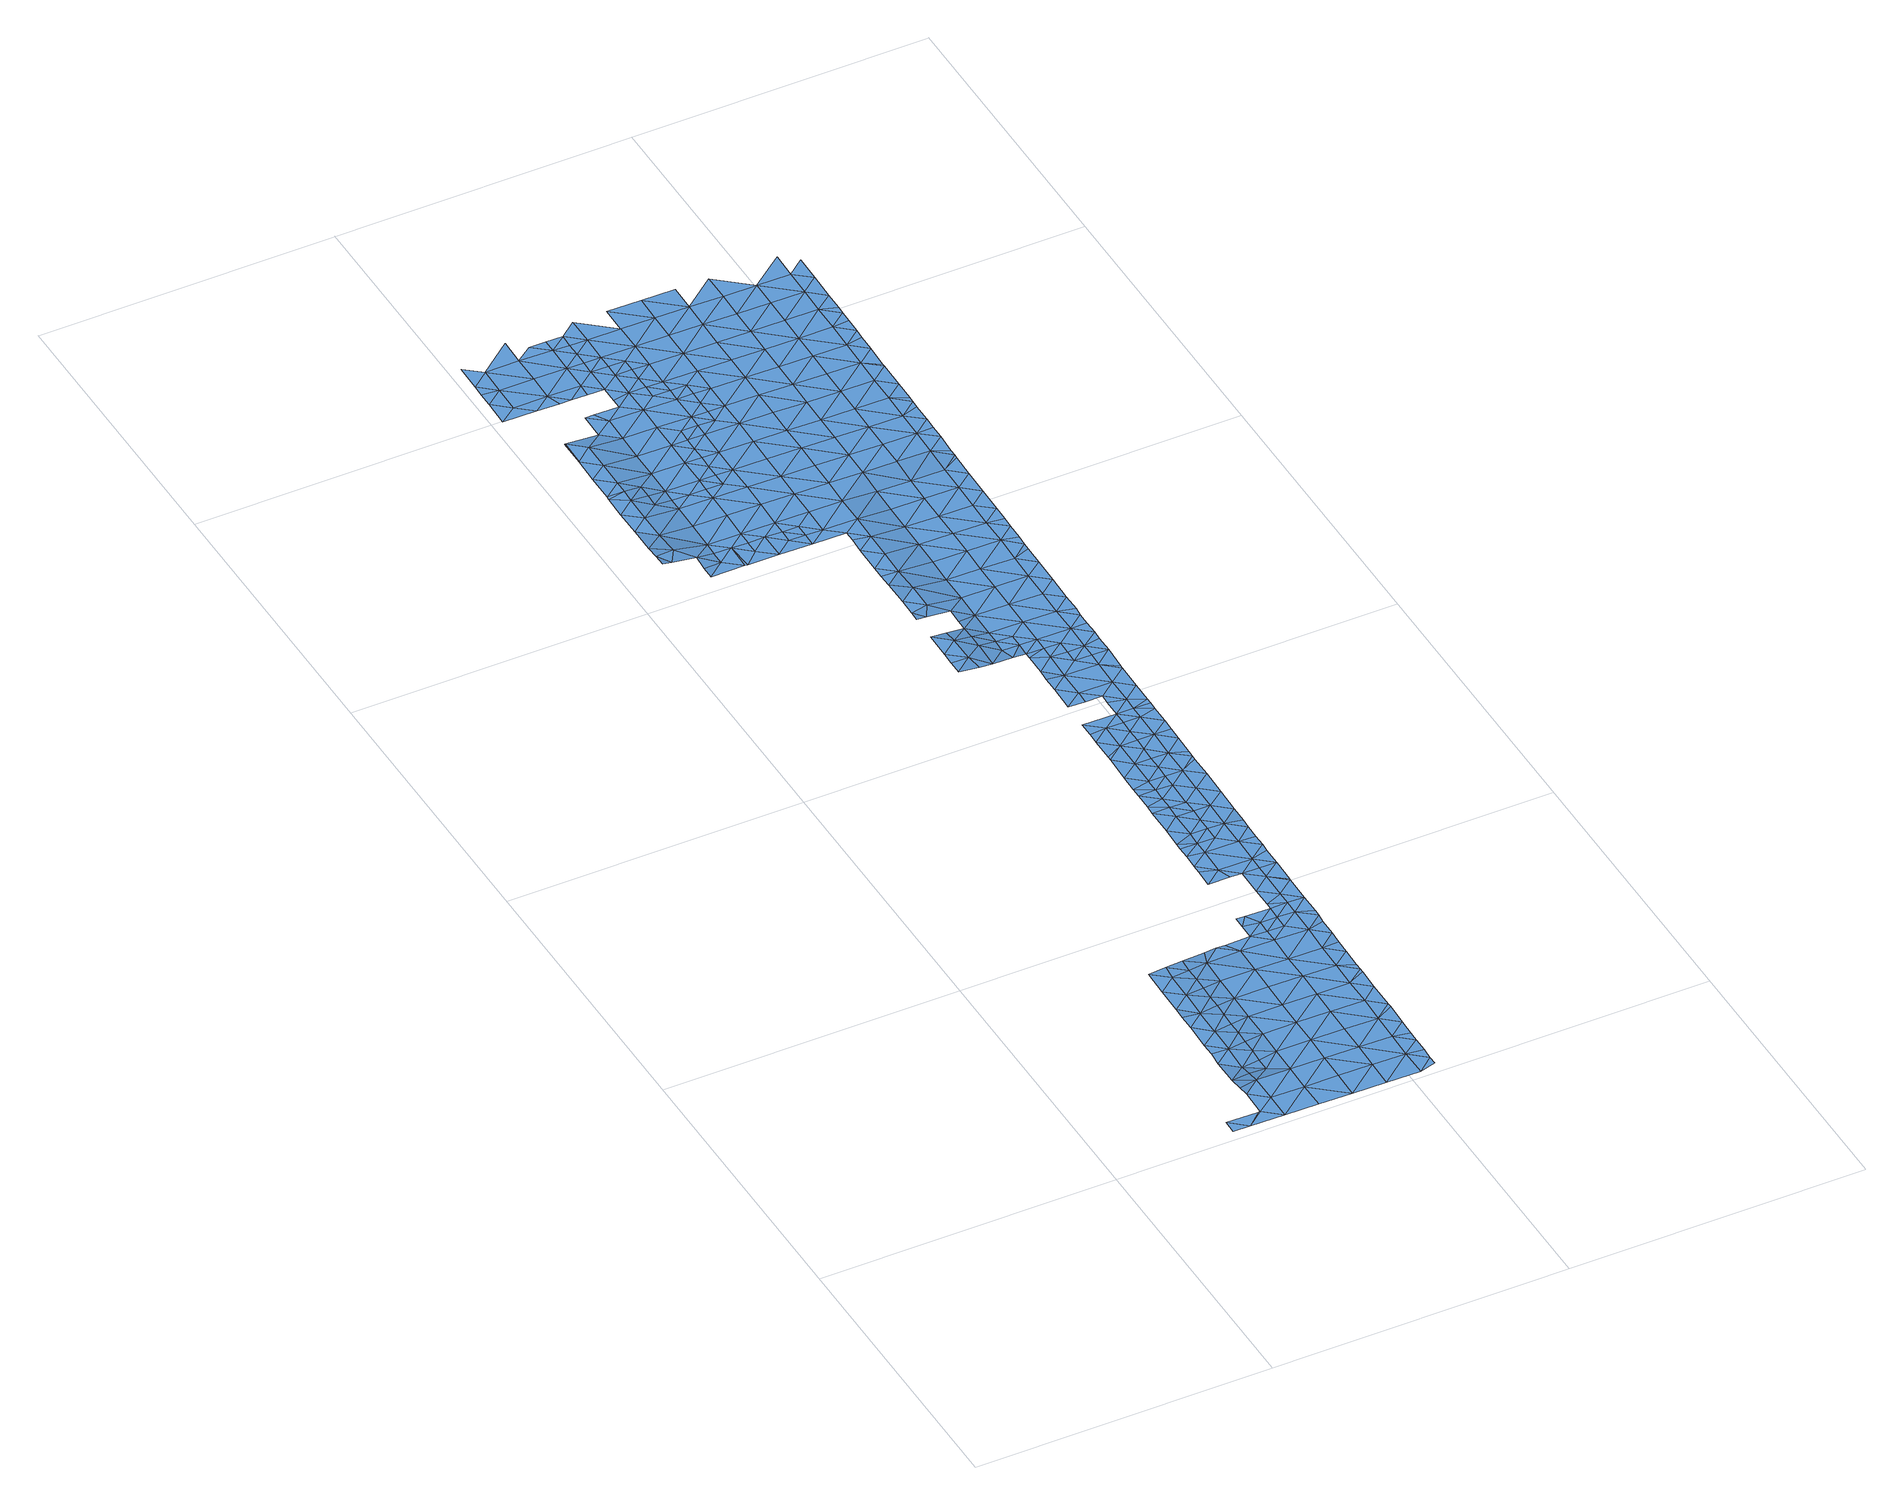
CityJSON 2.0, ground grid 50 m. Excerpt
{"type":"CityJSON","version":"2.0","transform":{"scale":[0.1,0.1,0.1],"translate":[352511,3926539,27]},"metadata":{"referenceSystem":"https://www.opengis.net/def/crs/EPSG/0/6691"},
"CityObjects":{
"waterbody1":{"type":"WaterBody","attributes":{"name":"7","class":"1140","function":"1","WaterBodyRiverFloodingRiskAttribute.description":"4","WaterBodyRiverFloodingRiskAttribute.rankOrg":"2","WaterBodyRiverFloodingRiskAttribute.adminType":"2","WaterBodyRiverFloodingRiskAttribute.scale":"L2"},"geometry":[{"type":"MultiSurface","lod":"1","boundaries":[[[0,1,2]],[[3,0,2]],[[3,2,4]],[[2,5,4]],[[6,4,7]],[[4,5,7]],[[8,9,6]],[[8,6,7]],[[10,9,8]],[[5,11,7]],[[12,10,8]],[[13,11,5]],[[8,14,12]],[[8,7,15]],[[15,7,11]],[[8,15,14]],[[16,17,18]],[[18,14,16]],[[14,15,16]],[[11,13,19]],[[20,15,11]],[[16,21,17]],[[21,22,23]],[[19,24,11]],[[23,17,21]],[[21,25,22]],[[25,26,27]],[[27,22,25]],[[20,11,24]],[[20,28,15]],[[29,30,31]],[[16,15,28]],[[29,26,25]],[[31,26,29]],[[32,25,21]],[[19,33,24]],[[34,35,36]],[[21,16,32]],[[36,30,34]],[[30,29,34]],[[32,16,28]],[[37,29,25]],[[38,39,35]],[[24,33,20]],[[39,38,40]],[[35,34,38]],[[19,41,33]],[[25,32,37]],[[37,42,29]],[[29,43,34]],[[28,20,44]],[[40,38,45]],[[42,43,29]],[[46,32,28]],[[34,43,38]],[[20,33,44]],[[44,47,28]],[[48,45,38]],[[47,46,28]],[[49,37,32]],[[50,48,38]],[[51,44,33]],[[50,38,43]],[[33,41,51]],[[37,52,42]],[[49,32,46]],[[52,43,42]],[[41,53,51]],[[54,48,50]],[[55,46,47]],[[52,37,49]],[[44,51,56]],[[47,44,55]],[[53,57,51]],[[58,57,53]],[[55,44,56]],[[54,50,59]],[[50,43,60]],[[60,43,52]],[[61,59,50]],[[62,63,51]],[[51,63,56]],[[62,51,57]],[[49,46,64]],[[65,52,49]],[[64,46,55]],[[61,50,60]],[[63,66,56]],[[64,65,49]],[[66,67,56]],[[56,67,55]],[[68,59,61]],[[69,70,55]],[[69,55,67]],[[60,52,71]],[[64,55,70]],[[71,52,65]],[[72,65,64]],[[70,72,64]],[[61,73,68]],[[74,75,60]],[[75,73,61]],[[60,71,74]],[[61,60,75]],[[65,76,71]],[[77,65,72]],[[65,77,76]],[[78,79,71]],[[78,71,76]],[[73,80,81]],[[74,71,79]],[[75,80,73]],[[82,83,81]],[[79,84,74]],[[84,85,74]],[[75,74,85]],[[82,81,80]],[[86,80,75]],[[87,86,75]],[[75,85,87]],[[80,88,82]],[[80,86,89]],[[80,89,88]]]}]},
"waterbody2":{"type":"WaterBody","attributes":{"name":"7","class":"1140","function":"1","WaterBodyRiverFloodingRiskAttribute.description":"4","WaterBodyRiverFloodingRiskAttribute.rankOrg":"1","WaterBodyRiverFloodingRiskAttribute.adminType":"2","WaterBodyRiverFloodingRiskAttribute.scale":"L2"},"geometry":[{"type":"MultiSurface","lod":"1","boundaries":[[[23,22,90]],[[23,90,17]],[[17,90,91]],[[91,90,92]],[[93,92,90]],[[94,95,96]],[[91,10,12]],[[97,98,99]],[[94,100,101]],[[35,102,95]],[[93,90,97]],[[90,98,97]],[[92,10,91]],[[100,99,101]],[[27,26,98]],[[18,17,91]],[[14,18,91]],[[12,14,91]],[[22,98,90]],[[36,35,95]],[[103,104,102]],[[96,102,104]],[[102,96,95]],[[101,95,94]],[[30,95,101]],[[95,30,36]],[[31,101,26]],[[26,101,98]],[[98,101,99]],[[22,27,98]],[[31,30,101]],[[102,35,39]],[[103,39,40]],[[39,103,102]]]}]},
"waterbody3":{"type":"WaterBody","attributes":{"name":"7","class":"1140","function":"1","WaterBodyRiverFloodingRiskAttribute.description":"4","WaterBodyRiverFloodingRiskAttribute.rankOrg":"2","WaterBodyRiverFloodingRiskAttribute.adminType":"2","WaterBodyRiverFloodingRiskAttribute.scale":"L2"},"geometry":[{"type":"MultiSurface","lod":"1","boundaries":[[[105,106,107]],[[106,105,108]],[[109,106,108]],[[110,108,105]],[[111,109,112]],[[109,108,112]],[[112,113,111]],[[114,111,113]],[[110,115,108]],[[116,117,114]],[[108,115,112]],[[116,114,113]],[[117,118,119]],[[112,120,113]],[[118,117,116]],[[110,121,115]],[[122,112,115]],[[116,113,123]],[[124,118,116]],[[123,125,116]],[[125,124,116]],[[121,126,115]],[[120,112,122]],[[123,113,120]],[[115,127,122]],[[128,123,120]],[[115,126,129]],[[130,120,122]],[[129,126,131]],[[127,115,129]],[[128,120,132]],[[131,133,129]],[[130,122,127]],[[120,130,132]],[[134,127,129]],[[135,132,130]],[[134,130,127]],[[129,133,136]],[[137,135,130]],[[136,133,138]],[[134,129,136]],[[139,140,141]],[[142,137,130]],[[134,142,130]],[[138,143,136]],[[144,140,145]],[[140,139,145]],[[144,146,147]],[[148,134,136]],[[142,149,137]],[[150,143,151]],[[149,152,153]],[[154,136,143]],[[139,155,145]],[[151,156,150]],[[144,145,146]],[[153,137,149]],[[157,158,147]],[[148,142,134]],[[159,160,161]],[[159,162,163]],[[158,157,164]],[[156,165,150]],[[157,147,146]],[[154,143,150]],[[166,167,168]],[[162,159,161]],[[166,152,167]],[[169,146,145]],[[155,169,145]],[[152,149,167]],[[148,136,154]],[[170,149,142]],[[171,172,155]],[[171,163,172]],[[148,170,142]],[[163,162,172]],[[173,164,174]],[[175,176,177]],[[161,178,162]],[[164,157,174]],[[179,168,167]],[[177,168,179]],[[180,157,146]],[[181,182,173]],[[165,183,150]],[[182,181,165]],[[175,177,179]],[[170,184,149]],[[155,172,169]],[[185,172,162]],[[173,174,181]],[[186,187,188]],[[186,189,187]],[[190,148,154]],[[180,146,169]],[[184,191,149]],[[181,183,165]],[[185,162,178]],[[192,193,194]],[[180,195,157]],[[189,196,187]],[[157,197,174]],[[154,150,190]],[[178,192,194]],[[167,149,191]],[[193,198,194]],[[167,199,179]],[[200,175,179]],[[195,197,157]],[[197,181,174]],[[201,202,203]],[[190,150,183]],[[204,169,172]],[[201,188,202]],[[205,170,148]],[[206,207,208]],[[191,199,167]],[[185,209,172]],[[188,187,202]],[[185,178,194]],[[196,210,187]],[[199,200,179]],[[198,211,194]],[[207,212,213]],[[214,203,202]],[[169,204,180]],[[181,215,183]],[[216,184,170]],[[207,206,212]],[[148,190,205]],[[212,217,213]],[[218,185,194]],[[219,217,210]],[[219,213,217]],[[172,209,204]],[[220,211,221]],[[222,216,170]],[[216,191,184]],[[218,194,211]],[[223,190,183]],[[221,224,220]],[[206,225,212]],[[222,170,205]],[[202,187,226]],[[181,197,215]],[[199,227,200]],[[187,210,226]],[[220,224,228]],[[227,229,230]],[[231,209,185]],[[230,200,227]],[[195,232,197]],[[233,199,191]],[[210,217,226]],[[218,211,220]],[[180,204,234]],[[195,180,232]],[[214,202,235]],[[225,236,212]],[[183,215,237]],[[227,238,229]],[[228,239,220]],[[238,225,240]],[[212,241,217]],[[240,229,238]],[[202,226,235]],[[242,215,197]],[[223,183,237]],[[223,243,190]],[[180,234,232]],[[185,218,231]],[[209,244,204]],[[245,227,199]],[[238,236,225]],[[205,190,243]],[[191,216,233]],[[220,239,246]],[[218,220,247]],[[248,209,231]],[[204,244,234]],[[249,216,222]],[[220,246,247]],[[250,245,199]],[[226,217,241]],[[197,232,242]],[[250,199,233]],[[251,252,218]],[[212,236,241]],[[222,205,249]],[[251,218,247]],[[231,218,252]],[[209,248,244]],[[249,205,243]],[[253,236,238]],[[252,254,231]],[[255,248,231]],[[215,242,256]],[[237,215,257]],[[254,255,231]],[[238,227,253]],[[226,241,258]],[[259,242,232]],[[235,226,260]],[[257,215,256]],[[223,237,257]],[[233,216,261]],[[253,227,245]],[[223,262,243]],[[234,244,263]],[[261,216,249]],[[232,234,259]],[[260,226,258]],[[264,235,260]],[[257,262,223]],[[236,265,241]],[[266,248,255]],[[244,248,266]],[[234,263,259]],[[267,268,233]],[[242,269,256]],[[268,245,250]],[[265,236,253]],[[243,270,249]],[[233,261,267]],[[271,264,260]],[[250,233,268]],[[244,272,263]],[[241,273,258]],[[274,270,243]],[[244,266,272]],[[274,243,262]],[[275,273,241]],[[242,259,269]],[[276,259,263]],[[245,277,253]],[[272,278,263]],[[249,279,261]],[[241,265,275]],[[261,279,267]],[[263,278,276]],[[256,269,280]],[[277,245,268]],[[257,256,281]],[[259,282,269]],[[253,283,265]],[[284,259,276]],[[260,258,285]],[[262,257,281]],[[256,280,281]],[[259,284,282]],[[249,270,279]],[[285,258,273]],[[271,260,285]],[[286,253,277]],[[281,287,262]],[[262,288,274]],[[265,283,275]],[[289,290,269]],[[289,269,282]],[[280,269,290]],[[291,267,279]],[[253,286,283]],[[292,281,280]],[[275,293,273]],[[294,271,285]],[[268,267,295]],[[283,293,275]],[[277,268,295]],[[262,287,288]],[[280,290,292]],[[267,291,295]],[[270,274,296]],[[297,287,281]],[[292,297,281]],[[279,270,296]],[[298,291,279]],[[274,288,296]],[[299,277,295]],[[300,273,293]],[[296,298,279]],[[297,301,287]],[[286,277,302]],[[286,303,283]],[[285,273,304]],[[287,305,288]],[[306,295,291]],[[277,299,302]],[[305,287,301]],[[283,303,293]],[[273,300,304]],[[298,307,291]],[[288,308,296]],[[309,288,305]],[[307,306,291]],[[308,288,309]],[[310,285,304]],[[286,302,303]],[[308,311,296]],[[303,312,293]],[[306,313,295]],[[312,314,293]],[[298,296,315]],[[296,311,315]],[[299,295,313]],[[315,316,298]],[[300,293,314]],[[298,317,307]],[[302,299,313]],[[318,310,304]],[[302,319,303]],[[298,316,317]],[[313,319,302]],[[304,300,318]],[[307,320,306]],[[307,317,321]],[[307,321,320]],[[300,314,318]],[[319,322,303]],[[303,323,312]],[[324,313,306]],[[320,324,306]],[[325,314,312]],[[326,313,324]],[[313,327,319]],[[323,303,322]],[[323,325,312]],[[313,326,327]],[[314,325,318]],[[327,328,319]],[[319,329,322]],[[328,329,319]],[[325,330,318]],[[331,332,322]],[[331,322,329]],[[330,333,318]],[[323,322,332]],[[332,334,323]],[[323,335,325]],[[323,334,335]],[[335,336,325]],[[325,336,330]],[[336,337,330]]]}]},
"waterbody4":{"type":"WaterBody","attributes":{"name":"7","class":"1140","function":"1","WaterBodyRiverFloodingRiskAttribute.description":"4","WaterBodyRiverFloodingRiskAttribute.rankOrg":"1","WaterBodyRiverFloodingRiskAttribute.adminType":"2","WaterBodyRiverFloodingRiskAttribute.scale":"L2"},"geometry":[{"type":"MultiSurface","lod":"1","boundaries":[[[81,83,338]],[[339,340,341]],[[339,338,340]],[[338,83,340]],[[68,81,338]],[[338,59,68]],[[73,81,68]],[[338,339,59]]]}]},
"waterbody5":{"type":"WaterBody","attributes":{"name":"7","class":"1140","function":"1","WaterBodyRiverFloodingRiskAttribute.description":"4","WaterBodyRiverFloodingRiskAttribute.rankOrg":"1","WaterBodyRiverFloodingRiskAttribute.adminType":"2","WaterBodyRiverFloodingRiskAttribute.scale":"L2"},"geometry":[{"type":"MultiSurface","lod":"1","boundaries":[[[342,343,119]],[[119,118,342]],[[344,345,343]],[[342,344,343]],[[346,347,348]],[[349,350,345]],[[118,124,342]],[[351,347,346]],[[344,352,345]],[[348,353,354]],[[347,353,348]],[[349,345,352]],[[355,354,353]],[[342,356,344]],[[128,357,123]],[[356,342,124]],[[125,123,357]],[[124,125,357]],[[358,355,359]],[[355,353,359]],[[344,360,352]],[[347,361,353]],[[356,124,357]],[[349,352,362]],[[128,132,357]],[[363,359,353]],[[360,344,356]],[[347,351,361]],[[364,362,352]],[[360,364,352]],[[361,363,353]],[[365,356,357]],[[351,366,361]],[[357,132,367]],[[368,360,356]],[[364,369,362]],[[370,361,366]],[[371,359,363]],[[362,369,372]],[[132,135,367]],[[365,357,367]],[[369,373,372]],[[374,359,371]],[[370,375,361]],[[376,364,360]],[[377,363,361]],[[135,137,367]],[[368,376,360]],[[377,371,363]],[[369,378,373]],[[356,365,368]],[[379,369,364]],[[380,375,370]],[[152,365,367]],[[153,152,367]],[[153,367,137]],[[377,361,375]],[[166,168,365]],[[365,168,368]],[[379,364,376]],[[369,379,378]],[[365,152,166]],[[380,381,375]],[[382,371,377]],[[383,371,382]],[[176,376,368]],[[177,176,368]],[[177,368,168]],[[375,189,377]],[[384,385,378]],[[189,375,381]],[[379,384,378]],[[386,383,382]],[[381,385,384]],[[186,188,377]],[[377,188,382]],[[377,189,186]],[[381,387,189]],[[388,376,176]],[[208,384,379]],[[387,381,384]],[[382,203,386]],[[379,376,388]],[[201,203,382]],[[382,188,201]],[[389,208,379]],[[196,189,387]],[[208,207,384]],[[207,213,384]],[[384,213,387]],[[176,175,388]],[[389,379,388]],[[213,219,387]],[[387,210,196]],[[219,210,387]],[[175,200,388]],[[206,208,389]],[[229,389,388]],[[230,229,388]],[[230,388,200]],[[225,206,389]],[[229,240,389]],[[240,225,389]]]}]},
"waterbody6":{"type":"WaterBody","attributes":{"name":"7","class":"1140","function":"1","WaterBodyRiverFloodingRiskAttribute.description":"4","WaterBodyRiverFloodingRiskAttribute.rankOrg":"1","WaterBodyRiverFloodingRiskAttribute.adminType":"2","WaterBodyRiverFloodingRiskAttribute.scale":"L2"},"geometry":[{"type":"MultiSurface","lod":"1","boundaries":[[[138,133,390]],[[133,391,392]],[[131,391,133]],[[143,138,151]],[[138,390,151]],[[156,151,390]],[[390,392,156]],[[133,392,390]],[[131,126,391]],[[393,394,395]],[[393,126,394]],[[396,126,393]],[[126,396,391]],[[392,391,396]],[[110,397,394]],[[121,394,126]],[[121,110,394]],[[395,394,397]]]}]},
"waterbody7":{"type":"WaterBody","attributes":{"name":"7","class":"1140","function":"1","WaterBodyRiverFloodingRiskAttribute.description":"4","WaterBodyRiverFloodingRiskAttribute.rankOrg":"1","WaterBodyRiverFloodingRiskAttribute.adminType":"2","WaterBodyRiverFloodingRiskAttribute.scale":"L2"},"geometry":[{"type":"MultiSurface","lod":"1","boundaries":[[[398,399,400]],[[400,399,401]],[[401,402,400]],[[403,402,401]],[[83,82,403]],[[403,82,402]],[[82,88,402]],[[404,400,405]],[[404,406,400]],[[402,88,405]],[[400,406,398]],[[402,405,400]]]}]},
"waterbody8":{"type":"WaterBody","attributes":{"name":"7","class":"1140","function":"1","WaterBodyRiverFloodingRiskAttribute.description":"4","WaterBodyRiverFloodingRiskAttribute.rankOrg":"1","WaterBodyRiverFloodingRiskAttribute.adminType":"2","WaterBodyRiverFloodingRiskAttribute.scale":"L2"},"geometry":[{"type":"MultiSurface","lod":"1","boundaries":[[[407,408,409]],[[410,411,412]],[[410,412,413]],[[410,413,408]],[[408,413,409]],[[409,414,415]],[[409,413,414]],[[414,413,416]],[[412,416,413]],[[417,418,415]],[[418,419,407]],[[418,407,409]],[[415,418,409]]]}]},
"waterbody9":{"type":"WaterBody","attributes":{"name":"7","class":"1140","function":"1","WaterBodyRiverFloodingRiskAttribute.description":"4","WaterBodyRiverFloodingRiskAttribute.rankOrg":"2","WaterBodyRiverFloodingRiskAttribute.adminType":"2","WaterBodyRiverFloodingRiskAttribute.scale":"L2"},"geometry":[{"type":"MultiSurface","lod":"1","boundaries":[[[420,421,412]],[[421,416,412]],[[422,423,424]],[[422,424,425]],[[426,427,428]],[[427,429,425]],[[430,431,432]],[[433,432,424]],[[434,432,433]],[[434,435,432]],[[436,437,420]],[[438,422,425]],[[425,429,438]],[[429,427,439]],[[426,439,427]],[[440,441,442]],[[443,441,440]],[[441,443,444]],[[399,444,443]],[[445,399,443]],[[440,446,443]],[[412,411,420]],[[420,435,436]],[[423,433,424]],[[430,432,435]],[[398,444,399]],[[421,420,437]],[[447,443,446]],[[445,443,447]],[[444,448,441]],[[449,450,408]],[[410,408,450]],[[450,411,410]],[[450,430,411]],[[430,435,411]],[[411,435,420]],[[449,408,407]],[[425,424,451]],[[451,452,425]],[[398,406,444]],[[428,427,453]],[[453,427,454]],[[454,427,425]],[[453,455,428]],[[406,456,444]],[[431,430,457]],[[431,458,432]],[[424,459,460]],[[459,424,432]],[[452,454,425]],[[442,418,417]],[[418,442,441]],[[419,418,441]],[[460,451,424]],[[459,432,458]],[[457,430,450]],[[456,461,444]],[[444,461,448]],[[462,448,461]],[[462,463,448]],[[448,463,449]],[[464,449,463]],[[464,465,449]],[[465,450,449]],[[465,457,450]],[[407,419,449]],[[419,448,449]],[[441,448,419]]]}]},
"waterbody10":{"type":"WaterBody","attributes":{"name":"7","class":"1140","function":"1","WaterBodyRiverFloodingRiskAttribute.description":"4","WaterBodyRiverFloodingRiskAttribute.rankOrg":"1","WaterBodyRiverFloodingRiskAttribute.adminType":"2","WaterBodyRiverFloodingRiskAttribute.scale":"L2"},"geometry":[{"type":"MultiSurface","lod":"1","boundaries":[[[423,422,466]],[[467,468,466]],[[438,429,469]],[[437,436,470]],[[426,471,472]],[[471,473,472]],[[436,434,474]],[[470,474,468]],[[468,474,466]],[[439,426,472]],[[439,472,429]],[[429,472,469]],[[466,469,467]],[[469,466,422]],[[469,422,438]],[[466,433,423]],[[475,469,476]],[[434,433,474]],[[435,434,436]],[[472,476,469]],[[470,436,474]],[[473,476,472]],[[475,467,469]],[[474,433,466]]]}]},
"waterbody11":{"type":"WaterBody","attributes":{"name":"7","class":"1140","function":"1","WaterBodyRiverFloodingRiskAttribute.description":"4","WaterBodyRiverFloodingRiskAttribute.rankOrg":"1","WaterBodyRiverFloodingRiskAttribute.adminType":"2","WaterBodyRiverFloodingRiskAttribute.scale":"L2"},"geometry":[{"type":"MultiSurface","lod":"1","boundaries":[[[178,161,192]],[[477,478,479]],[[480,160,478]],[[478,477,480]],[[192,161,481]],[[482,478,160]],[[483,484,478]],[[483,478,482]],[[485,483,482]],[[485,482,486]],[[163,486,482]],[[159,163,482]],[[159,482,160]],[[487,193,192]],[[487,192,481]],[[480,487,481]],[[160,480,481]],[[161,160,481]],[[478,484,479]]]}]},
"waterbody12":{"type":"WaterBody","attributes":{"name":"7","class":"1140","function":"1","WaterBodyRiverFloodingRiskAttribute.description":"4","WaterBodyRiverFloodingRiskAttribute.rankOrg":"1","WaterBodyRiverFloodingRiskAttribute.adminType":"2","WaterBodyRiverFloodingRiskAttribute.scale":"L2"},"geometry":[{"type":"MultiSurface","lod":"1","boundaries":[[[488,489,490]],[[198,491,492]],[[491,198,193]],[[491,493,492]],[[426,428,494]],[[495,496,497]],[[228,224,498]],[[493,496,492]],[[498,496,499]],[[488,500,489]],[[494,500,501]],[[501,426,494]],[[492,496,224]],[[224,496,498]],[[493,497,496]],[[496,489,499]],[[492,224,221]],[[221,211,492]],[[490,489,495]],[[495,489,496]],[[211,198,492]],[[500,499,489]],[[494,499,500]],[[428,502,494]],[[502,428,455]],[[503,498,504]],[[499,504,498]],[[499,505,504]],[[502,505,494]],[[503,239,498]],[[239,228,498]],[[499,494,505]]]}]}
},
"vertices":[
[202,31,11],[202,8,11],[230,7,11],[255,30,11],[259,30,11],[287,6,11],[260,76,11],[288,52,11],[288,99,11],[260,96,8],[260,122,4],[344,51,11],[289,122,6],[344,5,11],[317,121,6],[345,98,11],[346,144,11],[318,167,7],[317,144,6],[400,4,11],[402,97,11],[347,190,11],[319,214,7],[318,191,7],[401,51,11],[347,236,11],[319,260,8],[319,237,7],[403,143,12],[348,283,11],[320,306,8],[320,283,8],[403,189,12],[458,50,11],[349,329,11],[321,352,9],[321,329,8],[404,235,12],[350,375,12],[321,375,9],[322,399,9],[457,3,11],[405,282,12],[406,328,12],[459,96,11],[358,398,11],[460,188,12],[459,142,12],[378,398,13],[461,234,12],[406,374,14],[514,49,11],[462,281,12],[514,2,11],[393,397,13],[516,141,12],[515,95,11],[542,25,11],[542,10,11],[435,397,14],[462,327,12],[463,373,14],[543,46,11],[543,71,11],[517,187,12],[517,234,12],[543,89,11],[544,118,11],[463,396,14],[545,157,12],[545,164,12],[518,280,12],[545,210,12],[492,396,14],[519,326,12],[520,372,14],[546,256,12],[546,248,12],[546,268,12],[547,302,12],[521,418,14],[492,419,14],[521,442,14],[493,442,14],[547,327,12],[548,349,13],[549,395,14],[548,379,13],[549,441,14],[549,406,14],
[290,191,3],[289,145,1],[261,168,2],[262,192,3],[263,307,5],[292,330,5],[264,353,5],[262,215,3],[291,237,3],[263,261,4],[263,287,4],[291,283,4],[293,376,5],[294,399,7],[265,399,5],
[72,1558,30],[58,1582,30],[57,1559,32],[86,1581,32],[58,1605,28],[114,1558,24],[59,1651,26],[87,1627,26],[87,1674,26],[59,1697,26],[143,1580,21],[88,1720,26],[60,1737,26],[89,1743,26],[60,1743,26],[144,1673,22],[142,1557,21],[143,1627,22],[116,1696,24],[117,1743,24],[117,1719,24],[171,1557,21],[200,1626,22],[144,1696,22],[199,1579,21],[201,1672,22],[199,1556,21],[173,1695,22],[227,1556,21],[257,1625,22],[201,1695,22],[256,1578,21],[230,1694,22],[256,1555,21],[352,1276,23],[336,1293,24],[336,1277,24],[258,1671,22],[284,1555,21],[337,1323,24],[365,1299,24],[366,1346,24],[338,1369,22],[313,1624,22],[258,1717,22],[312,1531,21],[284,1532,21],[230,1741,22],[230,1718,22],[313,1578,21],[393,1276,19],[283,1509,21],[366,1392,21],[338,1394,21],[392,1206,21],[391,1183,21],[420,1183,17],[420,1206,17],[392,1230,19],[338,1415,21],[340,1508,21],[231,1764,22],[259,1763,22],[231,1787,22],[422,1298,17],[314,1670,22],[392,1248,19],[421,1252,17],[339,1462,21],[367,1438,21],[260,1833,22],[232,1833,22],[231,1810,22],[448,1182,17],[260,1810,22],[422,1345,17],[368,1484,21],[340,1489,21],[369,1530,21],[315,1716,22],[477,1205,17],[179,2042,22],[207,2042,22],[179,2065,22],[178,2019,22],[369,1577,21],[316,1762,22],[448,1159,17],[447,1136,17],[476,1159,17],[423,1391,18],[207,2018,22],[424,1437,18],[476,1136,17],[317,1809,22],[289,1832,22],[179,2088,22],[208,2088,22],[180,2111,22],[478,1297,17],[370,1623,22],[262,1925,22],[234,1949,22],[233,1926,22],[478,1251,17],[235,2018,22],[504,1135,17],[262,1948,22],[234,1972,22],[208,2134,22],[425,1483,18],[372,1715,22],[263,1994,22],[533,1158,17],[235,1995,22],[532,1112,17],[504,1112,17],[371,1669,22],[426,1576,18],[503,1089,17],[290,1925,22],[264,2041,22],[317,1855,22],[532,1089,17],[289,1878,22],[289,1855,22],[533,1204,17],[480,1390,18],[372,1761,22],[479,1344,17],[264,2087,22],[319,1947,22],[425,1529,18],[318,1901,22],[560,1088,17],[290,1902,22],[320,1993,22],[481,1436,18],[427,1622,21],[535,1297,17],[374,1854,22],[560,1118,17],[561,1134,17],[534,1250,17],[428,1668,21],[373,1808,22],[561,1159,17],[561,1180,17],[375,1900,22],[562,1196,17],[562,1227,17],[481,1482,18],[482,1529,18],[320,2040,22],[537,1389,18],[321,2086,22],[428,1714,21],[483,1575,18],[536,1343,17],[265,2133,22],[376,1946,22],[563,1273,17],[429,1761,21],[430,1807,21],[537,1435,18],[484,1667,21],[322,2132,22],[564,1319,17],[377,2039,22],[484,1621,21],[376,1993,22],[564,1365,18],[431,1853,21],[564,1353,17],[485,1713,21],[538,1481,18],[539,1528,18],[565,1412,18],[432,1945,22],[565,1383,18],[378,2085,22],[431,1899,22],[540,1574,18],[540,1620,21],[566,1432,18],[566,1458,18],[486,1760,21],[567,1504,18],[433,1992,22],[379,2131,22],[487,1806,21],[541,1666,21],[568,1550,18],[542,1712,21],[487,1852,21],[434,2038,22],[568,1589,19],[488,1898,22],[489,1944,22],[435,2084,22],[568,1596,20],[543,1805,21],[543,1759,21],[569,1643,21],[568,1608,20],[435,2130,22],[569,1667,21],[490,1991,22],[544,1851,21],[490,2037,22],[570,1689,21],[570,1721,21],[571,1735,21],[491,2083,22],[545,1897,22],[571,1781,21],[571,1745,21],[546,1944,22],[546,1990,22],[572,1828,21],[547,2036,22],[572,1833,21],[573,1874,21],[573,1902,22],[574,1920,22],[548,2082,22],[574,1946,22],[574,1966,22],[549,2128,22],[575,1980,22],[575,2012,22],[576,2059,22],[577,2105,22],
[464,419,14],[436,424,14],[450,443,14],[436,443,14],
[89,1766,26],[61,1790,26],[90,1812,26],[62,1836,26],[7,1976,22],[36,1998,22],[8,2022,22],[63,1882,26],[62,1882,26],[64,1975,22],[90,1859,26],[37,2044,22],[8,2047,22],[9,2068,22],[146,1765,22],[145,1719,22],[10,2114,22],[38,2091,22],[146,1811,22],[93,1997,23],[119,1881,23],[94,2043,23],[147,1858,22],[202,1764,22],[102,1974,22],[202,1718,22],[203,1810,22],[148,1904,22],[121,1974,22],[94,2090,23],[120,1927,22],[134,1927,22],[95,2136,23],[149,1996,22],[204,1857,22],[150,2043,22],[177,1926,22],[205,1903,22],[148,1973,22],[177,1973,22],[151,2089,22],[123,2112,22],[205,1949,22],[177,1944,22],[151,2112,22],[206,1995,22],[261,1856,22],[261,1902,22],
[255,1532,21],[199,1533,21],[227,1510,21],[170,1511,21],[142,1534,21],[113,1511,21],[174,1510,21],[113,1532,22],
[522,534,14],[494,534,14],[522,511,14],[493,488,14],[521,465,14],[493,453,14],[550,489,14],[550,487,14],[551,533,14],
[496,650,15],[496,673,15],[468,650,15],[497,696,15],[497,719,15],[469,720,15],[468,697,15],[440,674,15],[439,639,14],[440,720,15],[439,628,14],[467,627,14],[496,627,14],
[469,743,15],[441,736,15],[499,858,16],[499,835,15],[527,834,15],[528,881,16],[501,950,16],[529,927,16],[529,950,16],[500,904,16],[526,742,15],[555,765,15],[527,788,15],[499,812,15],[498,789,15],[498,765,15],[470,766,15],[441,766,15],[500,881,16],[501,927,16],[438,582,14],[467,604,14],[439,607,14],[466,558,14],[523,557,14],[474,535,14],[438,567,14],[437,535,14],[524,603,14],[524,649,15],[525,696,15],[556,857,16],[557,881,16],[557,935,16],[557,903,16],[558,949,16],[551,565,14],[554,718,15],[555,802,15],[555,811,15],[556,823,15],[552,580,14],[552,601,14],[552,626,14],[553,644,14],[553,672,15],
[471,835,15],[443,859,16],[442,813,15],[471,881,16],[441,783,15],[444,951,16],[472,928,16],[444,926,16],[470,789,15],[443,867,16],[443,905,16],
[368,1137,21],[363,1161,24],[334,1138,24],[391,1137,19],[419,1160,17],[363,1207,24],[335,1184,24],[334,1162,24],[335,1230,24],[361,1230,22],[425,1137,18],
[473,997,16],[474,1020,16],[445,998,16],[447,1126,17],[475,1113,17],[447,1090,17],[530,973,16],[446,1044,16],[474,1066,16],[446,1070,16],[531,1065,16],[530,1019,16],[502,997,16],[501,980,16],[558,960,16],[559,1047,16],[559,1042,16],[558,996,16]
]}
